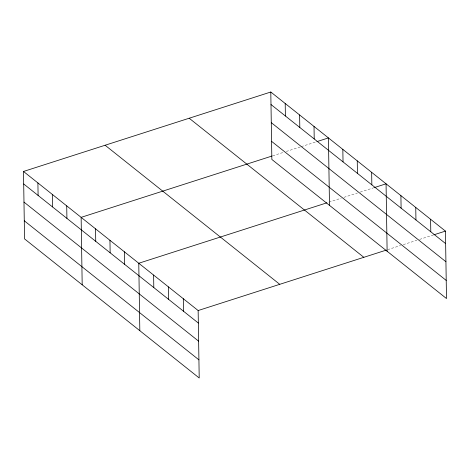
<?xml version="1.0" encoding="UTF-8"?>
<svg xmlns="http://www.w3.org/2000/svg" width="470" height="470" viewBox="0 0 470 470"><rect width="100%" height="100%" fill="white"/><g stroke="black" fill="none" stroke-linecap="round" stroke-linejoin="round"><path stroke-width="0.35" stroke-dasharray="2.35 1.76" d="M272.665 155.829L283.545 152.333M286.265 151.458L300.547 146.869M301.223 146.652L316.187 141.846M328.935 202.159L341.179 198.228M343.899 197.353L357.5 192.988M360.22 192.113L373.82 187.742M387.632 249.67L400.558 245.516M403.278 244.641L416.878 240.276M419.598 239.4L433.199 235.029"/><path stroke-width="0.7" d="M23.5 171.462L198.146 310.541L199.204 377.986L24.558 238.901L23.5 171.462L270.796 92.014L445.443 231.099L446.5 298.538L271.854 159.459L270.796 92.014M271.983 156.046L81.134 217.357L82.191 284.796M316.868 141.629L328.43 137.916L329.488 205.355M326.897 202.817L138.768 263.253L139.825 330.698M374.502 187.524L386.064 183.811L387.121 251.25M198.146 310.541L386.275 250.105M433.88 234.812L445.443 231.099M270.99 104.528L445.636 243.607M271.278 122.652L445.924 261.737M271.572 141.335L446.218 280.414M189.187 118.234L363.833 257.313M105.11 145.242L279.756 284.327M23.694 183.97L198.34 323.049M23.982 202.1L198.628 341.179M24.276 220.777L198.922 359.856M430.596 219.273L430.79 231.786M415.75 207.452L415.95 219.966M400.904 195.632L401.104 208.145M371.653 172.337L371.846 184.845M357.247 160.863L357.441 173.371M342.836 149.389L343.035 161.897M314.019 126.442L314.219 138.95M299.613 114.968L299.807 127.476M285.202 103.488L285.402 116.002M183.3 298.72L183.5 311.228M168.454 286.894L168.654 299.408M153.614 275.073L153.808 287.587M124.356 251.779L124.556 264.287M109.951 240.305L110.144 252.813M95.539 228.831L95.739 241.339M66.722 205.883L66.922 218.391M52.317 194.41L52.511 206.917M37.905 182.936L38.105 195.444"/></g></svg>
